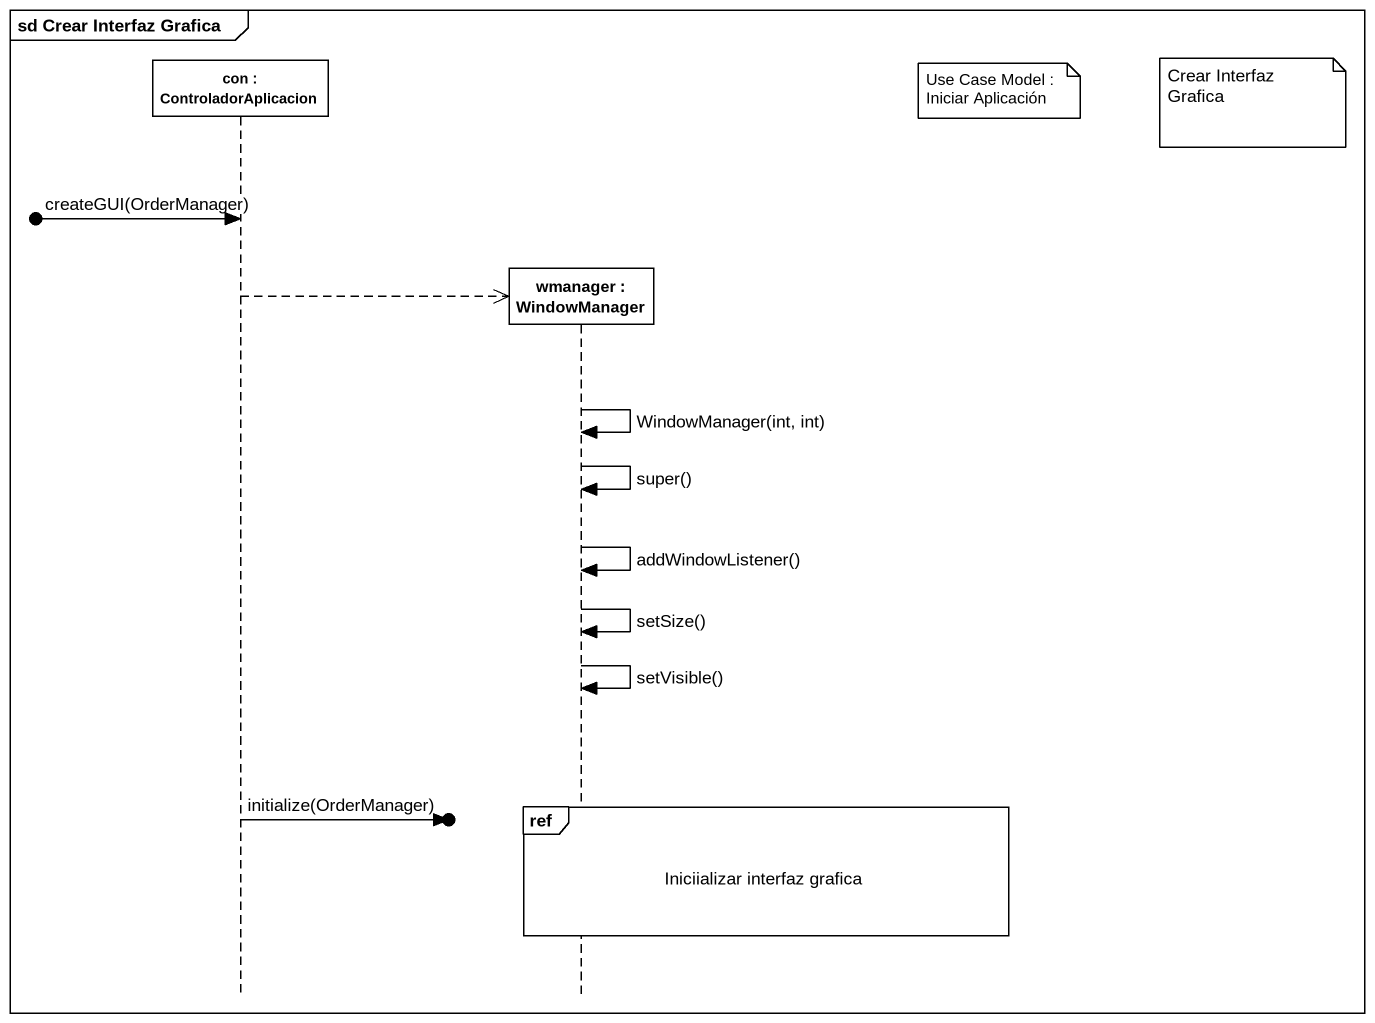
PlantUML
@startuml
mainframe sd Crear Interfaz Grafica
hide footbox
participant "con : ControladorAplicacion" as con
participant "wmanager : WindowManager" as wmanager

note right of wmanager : Use Case Model : Iniciar Aplicación
note right of wmanager : Crear Interfaz Grafica
[o-> con : createGUI(OrderManager)
con -->> wmanager **
wmanager -> wmanager : WindowManager(int, int)
wmanager -> wmanager : super()
wmanager -> wmanager : addWindowListener()
wmanager -> wmanager : setSize()
wmanager -> wmanager : setVisible()
ref over wmanager : Iniciializar interfaz grafica
con ->o] : initialize(OrderManager)
@enduml
